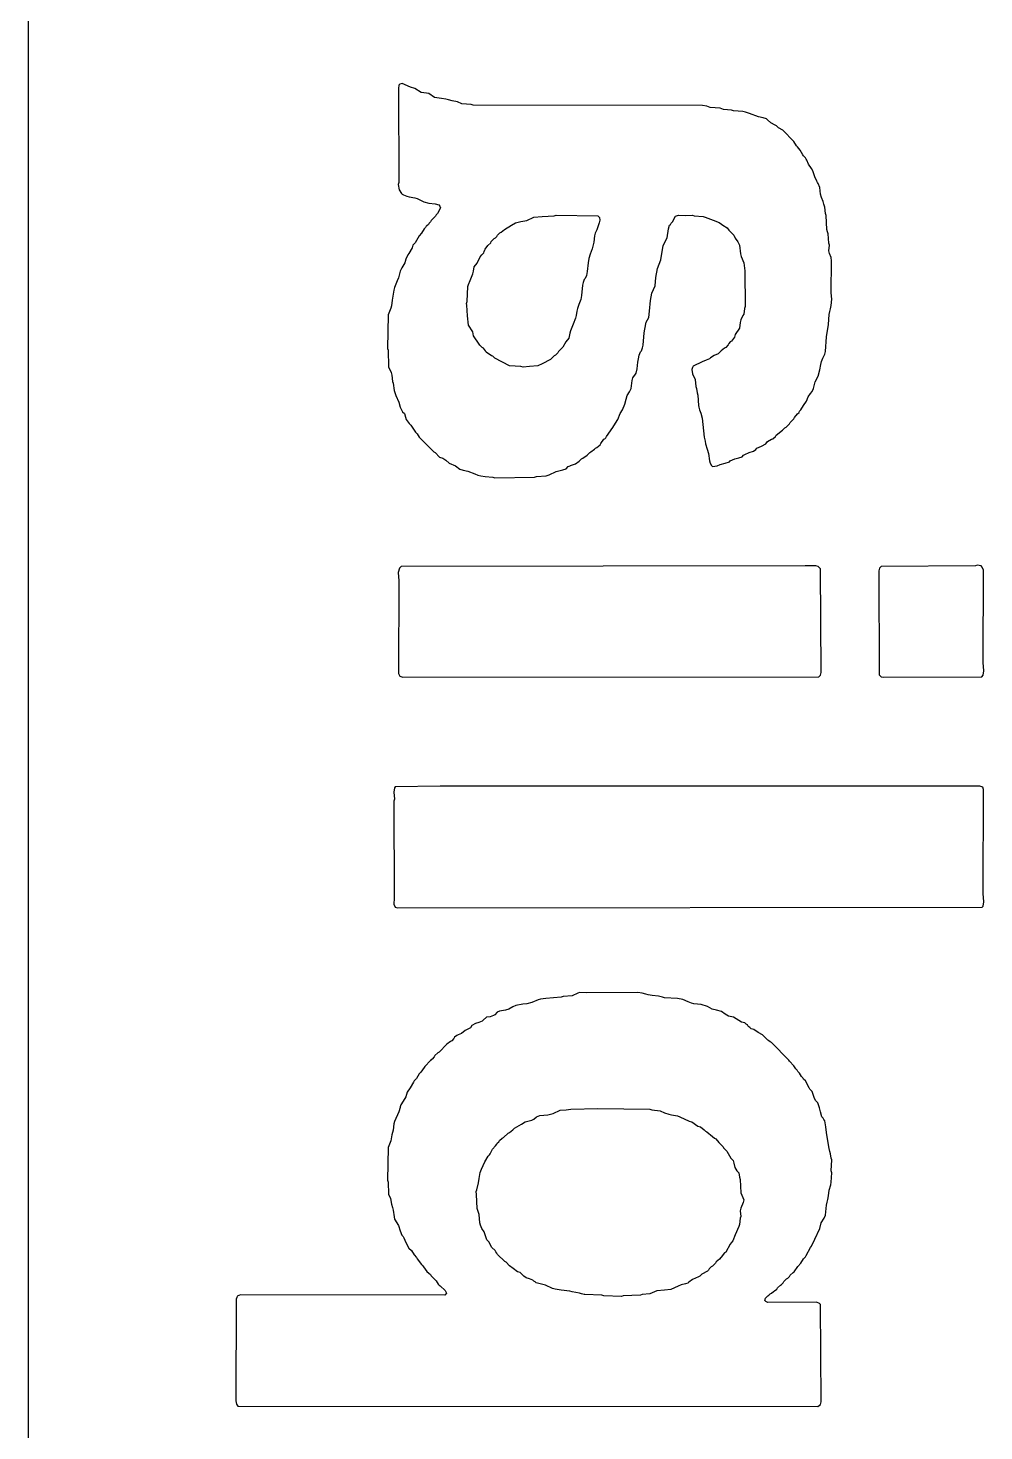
# Model space of a CAD drawing. Header units: inches. Extents: x 0 to 12.7, y -0.1 to 3.5.
# Drawn here: x 0.8158 to 0.9208, y 1.0315 to 1.1856 of the extents above; entities that cross this region are included whole.
import ezdxf

# ---------------------------------------------------------------- set-up
doc = ezdxf.new("R2010")
doc.units = ezdxf.units.IN
doc.header["$MEASUREMENT"] = 0
doc.layers.add('Bottom Overlay', color=54, linetype='Continuous')

msp = doc.modelspace()

# ---------------------------------------------------------------- linework, layer by layer
at = {"layer": 'Bottom Overlay'}
for p, q in [((0.81578, 0.78899), (0.81585, 1.28357)), ((0.8569, 1.17955), (0.85662, 1.17948)), ((0.8578, 1.17913), (0.8569, 1.17955)), ((0.85652, 1.17937), (0.85648, 1.17899)), ((0.85648, 1.17899), (0.85652, 1.16866)), ((0.85662, 1.17948), (0.85652, 1.17937)), ((0.85829, 1.17899), (0.8578, 1.17913)), ((0.85899, 1.17857), (0.85829, 1.17899)), ((0.85954, 1.1785), (0.85899, 1.17857)), ((0.85982, 1.17843), (0.85954, 1.1785)), ((0.86045, 1.17802), (0.85982, 1.17843)), ((0.86094, 1.17795), (0.86045, 1.17802)), ((0.86121, 1.17788), (0.86094, 1.17795)), ((0.8617, 1.17781), (0.86121, 1.17788)), ((0.86198, 1.17774), (0.8617, 1.17781)), ((0.86236, 1.17763), (0.86198, 1.17774)), ((0.86295, 1.17753), (0.86236, 1.17763)), ((0.86344, 1.17732), (0.86295, 1.17753)), ((0.86448, 1.17725), (0.86344, 1.17732)), ((0.86469, 1.17718), (0.86448, 1.17725)), ((0.88988, 1.17711), (0.86469, 1.17718)), ((0.89037, 1.17704), (0.88988, 1.17711)), ((0.89072, 1.1769), (0.89037, 1.17704)), ((0.89183, 1.17683), (0.89072, 1.1769)), ((0.89218, 1.17669), (0.89183, 1.17683)), ((0.89308, 1.17662), (0.89218, 1.17669)), ((0.89329, 1.17655), (0.89308, 1.17662)), ((0.89433, 1.17648), (0.89329, 1.17655)), ((0.89461, 1.17641), (0.89433, 1.17648)), ((0.89506, 1.17624), (0.89461, 1.17641)), ((0.89604, 1.17589), (0.89506, 1.17624)), ((0.89656, 1.17579), (0.89604, 1.17589)), ((0.89691, 1.17565), (0.89656, 1.17579)), ((0.89701, 1.17555), (0.89691, 1.17565)), ((0.8974, 1.17523), (0.89701, 1.17555)), ((0.89788, 1.17495), (0.8974, 1.17523)), ((0.89802, 1.17488), (0.89788, 1.17495)), ((0.89823, 1.17468), (0.89802, 1.17488)), ((0.89872, 1.1744), (0.89823, 1.17468)), ((0.89993, 1.17318), (0.89872, 1.1744)), ((0.90021, 1.17269), (0.89993, 1.17318)), ((0.90032, 1.17259), (0.90021, 1.17269)), ((0.90063, 1.17221), (0.90032, 1.17259)), ((0.90091, 1.17172), (0.90063, 1.17221)), ((0.90098, 1.17158), (0.90091, 1.17172)), ((0.90119, 1.17137), (0.90098, 1.17158)), ((0.90126, 1.17123), (0.90119, 1.17137)), ((0.90136, 1.17113), (0.90126, 1.17123)), ((0.90154, 1.17067), (0.90136, 1.17113)), ((0.90188, 1.17019), (0.90154, 1.17067)), ((0.90199, 1.16994), (0.90188, 1.17019)), ((0.90223, 1.16928), (0.90199, 1.16994)), ((0.90244, 1.1688), (0.90223, 1.16928)), ((0.90251, 1.16866), (0.90244, 1.1688)), ((0.85652, 1.16866), (0.85645, 1.16845)), ((0.85645, 1.16845), (0.85655, 1.16786)), ((0.85655, 1.16786), (0.8568, 1.16747)), ((0.8568, 1.16747), (0.8569, 1.16737)), ((0.8569, 1.16737), (0.85704, 1.1673)), ((0.85704, 1.1673), (0.85739, 1.16716)), ((0.90261, 1.16855), (0.90251, 1.16866)), ((0.90279, 1.1681), (0.90261, 1.16855)), ((0.90286, 1.1674), (0.90279, 1.1681)), ((0.90296, 1.16702), (0.90286, 1.1674)), ((0.85739, 1.16716), (0.85767, 1.16709)), ((0.85767, 1.16709), (0.85826, 1.16699)), ((0.85826, 1.16699), (0.85853, 1.16692)), ((0.85853, 1.16692), (0.85927, 1.16653)), ((0.85927, 1.16653), (0.85982, 1.1664)), ((0.85982, 1.1664), (0.86052, 1.16633)), ((0.86052, 1.16633), (0.8609, 1.16622)), ((0.86111, 1.16587), (0.86076, 1.16525)), ((0.8609, 1.16622), (0.86104, 1.16608)), ((0.86104, 1.16608), (0.86111, 1.16587)), ((0.90314, 1.16657), (0.90296, 1.16702)), ((0.90321, 1.16629), (0.90314, 1.16657)), ((0.90334, 1.16594), (0.90321, 1.16629)), ((0.90341, 1.16525), (0.90334, 1.16594)), ((0.85986, 1.1642), (0.85979, 1.16406)), ((0.86, 1.16434), (0.85986, 1.1642)), ((0.86007, 1.16448), (0.86, 1.16434)), ((0.86055, 1.16497), (0.86007, 1.16448)), ((0.86062, 1.16511), (0.86055, 1.16497)), ((0.86076, 1.16525), (0.86062, 1.16511)), ((0.8689, 1.16399), (0.86935, 1.16424)), ((0.86935, 1.16424), (0.86991, 1.16438)), ((0.86991, 1.16438), (0.87057, 1.16448)), ((0.87057, 1.16448), (0.87137, 1.16486)), ((0.87137, 1.16486), (0.87228, 1.16493)), ((0.87228, 1.16493), (0.8736, 1.165)), ((0.8736, 1.165), (0.87381, 1.16507)), ((0.87381, 1.16507), (0.8784, 1.165)), ((0.87854, 1.16424), (0.87826, 1.16347)), ((0.8784, 1.165), (0.87857, 1.16483)), ((0.87861, 1.16452), (0.87854, 1.16424)), ((0.87857, 1.16483), (0.87861, 1.16452)), ((0.88637, 1.16406), (0.88644, 1.1642)), ((0.88644, 1.1642), (0.88658, 1.16434)), ((0.88658, 1.16434), (0.88692, 1.16497)), ((0.88692, 1.16497), (0.88724, 1.16507)), ((0.88724, 1.16507), (0.88797, 1.16504)), ((0.88797, 1.16504), (0.88877, 1.16507)), ((0.88877, 1.16507), (0.88898, 1.165)), ((0.88898, 1.165), (0.88995, 1.16493)), ((0.88995, 1.16493), (0.89016, 1.16486)), ((0.89016, 1.16486), (0.89106, 1.16452)), ((0.89106, 1.16452), (0.89172, 1.16427)), ((0.89172, 1.16427), (0.89197, 1.1641)), ((0.90348, 1.16504), (0.90341, 1.16525)), ((0.90355, 1.16351), (0.90348, 1.16504)), ((0.85874, 1.16281), (0.85833, 1.16205)), ((0.85902, 1.16309), (0.85874, 1.16281)), ((0.8593, 1.16358), (0.85902, 1.16309)), ((0.85944, 1.16372), (0.8593, 1.16358)), ((0.85951, 1.16386), (0.85944, 1.16372)), ((0.85961, 1.16389), (0.85951, 1.16386)), ((0.85979, 1.16406), (0.85961, 1.16389)), ((0.86713, 1.16257), (0.8673, 1.16274)), ((0.8673, 1.16274), (0.86737, 1.16288)), ((0.86737, 1.16288), (0.86762, 1.16312)), ((0.86762, 1.16312), (0.86775, 1.16319)), ((0.86775, 1.16319), (0.86814, 1.16351)), ((0.86814, 1.16351), (0.8689, 1.16399)), ((0.87802, 1.16281), (0.87795, 1.16212)), ((0.87809, 1.16309), (0.87802, 1.16281)), ((0.87826, 1.16347), (0.87809, 1.16309)), ((0.88557, 1.16173), (0.88602, 1.1626)), ((0.88602, 1.1626), (0.88616, 1.16358)), ((0.88616, 1.16358), (0.88626, 1.16396)), ((0.88626, 1.16396), (0.88637, 1.16406)), ((0.89197, 1.1641), (0.89211, 1.16396)), ((0.89211, 1.16396), (0.89259, 1.16368)), ((0.89259, 1.16368), (0.89277, 1.16344)), ((0.89277, 1.16344), (0.89332, 1.16288)), ((0.89332, 1.16288), (0.89346, 1.16253)), ((0.90362, 1.16323), (0.90355, 1.16351)), ((0.90369, 1.16302), (0.90362, 1.16323)), ((0.90376, 1.16198), (0.90369, 1.16302)), ((0.85798, 1.16149), (0.85763, 1.16086)), ((0.85805, 1.16177), (0.85798, 1.16149)), ((0.85833, 1.16205), (0.85805, 1.16177)), ((0.86584, 1.16093), (0.86591, 1.16107)), ((0.86591, 1.16107), (0.86598, 1.16128)), ((0.86598, 1.16128), (0.86601, 1.16132)), ((0.86601, 1.16132), (0.86629, 1.16173)), ((0.86629, 1.16173), (0.86661, 1.16205)), ((0.86661, 1.16205), (0.86668, 1.16219)), ((0.86668, 1.16219), (0.86699, 1.1625)), ((0.86699, 1.1625), (0.86713, 1.16257)), ((0.87777, 1.16139), (0.87753, 1.16079)), ((0.87784, 1.16166), (0.87777, 1.16139)), ((0.87795, 1.16212), (0.87784, 1.16166)), ((0.88532, 1.16017), (0.88557, 1.16173)), ((0.89346, 1.16253), (0.89378, 1.16215)), ((0.89378, 1.16215), (0.89395, 1.16177)), ((0.89395, 1.16177), (0.89406, 1.16083)), ((0.90383, 1.16177), (0.90376, 1.16198)), ((0.90376, 1.16114), (0.90383, 1.16177)), ((0.90383, 1.16086), (0.90376, 1.16114)), ((0.85718, 1.15985), (0.85683, 1.1593)), ((0.85728, 1.16024), (0.85718, 1.15985)), ((0.85749, 1.16072), (0.85728, 1.16024)), ((0.85763, 1.16086), (0.85749, 1.16072)), ((0.8648, 1.1594), (0.86511, 1.15979)), ((0.86511, 1.15979), (0.86546, 1.16048)), ((0.86546, 1.16048), (0.86563, 1.16072)), ((0.86563, 1.16072), (0.86584, 1.16093)), ((0.87732, 1.15982), (0.87722, 1.15888)), ((0.87739, 1.16031), (0.87732, 1.15982)), ((0.87753, 1.16079), (0.87739, 1.16031)), ((0.88494, 1.15923), (0.88532, 1.16017)), ((0.89406, 1.16083), (0.89412, 1.16055)), ((0.89412, 1.16055), (0.89444, 1.15982)), ((0.89444, 1.15982), (0.89454, 1.15895)), ((0.90401, 1.16041), (0.90383, 1.16086)), ((0.90407, 1.16006), (0.90401, 1.16041)), ((0.90404, 1.15655), (0.90407, 1.16006)), ((0.85648, 1.15818), (0.85634, 1.15784)), ((0.85659, 1.15864), (0.85648, 1.15818)), ((0.85666, 1.15892), (0.85659, 1.15864)), ((0.85683, 1.1593), (0.85666, 1.15892)), ((0.86434, 1.15791), (0.86466, 1.15864)), ((0.86466, 1.15864), (0.86473, 1.15892)), ((0.86473, 1.15892), (0.8648, 1.1594)), ((0.8769, 1.15801), (0.87676, 1.15766)), ((0.87701, 1.15812), (0.8769, 1.15801)), ((0.87715, 1.15846), (0.87701, 1.15812)), ((0.87722, 1.15888), (0.87715, 1.15846)), ((0.8847, 1.15732), (0.88477, 1.15822)), ((0.88477, 1.15822), (0.88494, 1.15923)), ((0.89454, 1.15895), (0.89458, 1.15502)), ((0.85596, 1.15683), (0.85579, 1.15575)), ((0.85603, 1.15711), (0.85596, 1.15683)), ((0.85634, 1.15784), (0.85603, 1.15711)), ((0.86403, 1.15558), (0.8641, 1.15725)), ((0.8641, 1.15725), (0.86417, 1.15745)), ((0.86417, 1.15745), (0.86434, 1.15791)), ((0.8767, 1.15738), (0.87659, 1.15624)), ((0.87676, 1.15766), (0.8767, 1.15738)), ((0.88418, 1.15568), (0.88431, 1.15651)), ((0.88431, 1.15651), (0.8847, 1.15732)), ((0.90411, 1.15585), (0.90404, 1.15655)), ((0.85572, 1.15512), (0.85565, 1.15484)), ((0.85579, 1.15575), (0.85572, 1.15512)), ((0.86396, 1.15537), (0.86403, 1.15558)), ((0.864, 1.15519), (0.86396, 1.15537)), ((0.86407, 1.15401), (0.864, 1.15519)), ((0.87631, 1.15526), (0.87614, 1.15481)), ((0.87652, 1.15582), (0.87631, 1.15526)), ((0.87659, 1.15624), (0.87652, 1.15582)), ((0.88407, 1.15453), (0.88418, 1.15568)), ((0.89458, 1.15502), (0.89451, 1.15481)), ((0.90394, 1.15478), (0.90404, 1.15516)), ((0.90404, 1.15516), (0.90411, 1.15585)), ((0.85533, 1.15411), (0.85526, 1.15043)), ((0.85565, 1.15484), (0.85533, 1.15411)), ((0.86417, 1.153), (0.86407, 1.15401)), ((0.87593, 1.15377), (0.87569, 1.15311)), ((0.876, 1.15404), (0.87593, 1.15377)), ((0.87607, 1.15453), (0.876, 1.15404)), ((0.87614, 1.15481), (0.87607, 1.15453)), ((0.88369, 1.15331), (0.884, 1.15384)), ((0.884, 1.15384), (0.88407, 1.15453)), ((0.89409, 1.15356), (0.89402, 1.15328)), ((0.8943, 1.15404), (0.89409, 1.15356)), ((0.89444, 1.15418), (0.8943, 1.15404)), ((0.89451, 1.15481), (0.89444, 1.15418)), ((0.90373, 1.15304), (0.9038, 1.15415)), ((0.9038, 1.15415), (0.90387, 1.1545)), ((0.90387, 1.1545), (0.90394, 1.15478)), ((0.86466, 1.15224), (0.86417, 1.153)), ((0.86473, 1.15182), (0.86466, 1.15224)), ((0.86535, 1.15091), (0.86473, 1.15182)), ((0.8753, 1.1521), (0.8752, 1.15157)), ((0.87537, 1.15237), (0.8753, 1.1521)), ((0.87551, 1.15272), (0.87537, 1.15237)), ((0.87569, 1.15311), (0.87551, 1.15272)), ((0.88337, 1.15077), (0.88348, 1.15213)), ((0.88348, 1.15213), (0.88355, 1.15255)), ((0.88355, 1.15255), (0.88369, 1.15331)), ((0.89346, 1.15196), (0.89339, 1.15168)), ((0.89395, 1.15265), (0.89346, 1.15196)), ((0.89402, 1.15328), (0.89395, 1.15265)), ((0.90352, 1.15171), (0.90373, 1.15304)), ((0.85526, 1.15043), (0.85533, 1.15022)), ((0.86542, 1.15077), (0.86535, 1.15091)), ((0.86567, 1.15053), (0.86542, 1.15077)), ((0.86581, 1.15046), (0.86567, 1.15053)), ((0.86605, 1.15015), (0.86581, 1.15046)), ((0.87454, 1.15057), (0.87405, 1.15008)), ((0.87485, 1.15116), (0.87454, 1.15057)), ((0.8752, 1.15157), (0.87485, 1.15116)), ((0.88317, 1.15015), (0.88331, 1.1505)), ((0.88331, 1.1505), (0.88337, 1.15077)), ((0.89232, 1.15046), (0.89193, 1.15015)), ((0.89246, 1.15053), (0.89232, 1.15046)), ((0.8927, 1.15084), (0.89246, 1.15053)), ((0.89277, 1.15098), (0.8927, 1.15084)), ((0.89294, 1.15116), (0.89277, 1.15098)), ((0.89308, 1.15123), (0.89294, 1.15116)), ((0.89339, 1.15168), (0.89308, 1.15123)), ((0.90341, 1.15008), (0.90352, 1.15171)), ((0.85533, 1.15022), (0.8554, 1.14841)), ((0.86612, 1.15001), (0.86605, 1.15015)), ((0.86671, 1.14963), (0.86612, 1.15001)), ((0.86685, 1.14956), (0.86671, 1.14963)), ((0.86706, 1.14935), (0.86685, 1.14956)), ((0.86866, 1.14851), (0.86706, 1.14935)), ((0.87228, 1.14872), (0.87179, 1.14851)), ((0.87318, 1.14921), (0.87228, 1.14872)), ((0.8736, 1.14963), (0.87318, 1.14921)), ((0.87374, 1.1497), (0.8736, 1.14963)), ((0.87398, 1.14994), (0.87374, 1.1497)), ((0.87405, 1.15008), (0.87398, 1.14994)), ((0.88271, 1.14817), (0.88278, 1.14893)), ((0.88278, 1.14893), (0.88285, 1.14928)), ((0.88285, 1.14928), (0.88292, 1.1497)), ((0.88292, 1.1497), (0.88306, 1.15004)), ((0.88306, 1.15004), (0.88317, 1.15015)), ((0.88985, 1.14897), (0.88887, 1.14848)), ((0.8903, 1.14914), (0.88985, 1.14897)), ((0.89065, 1.14928), (0.8903, 1.14914)), ((0.89075, 1.14938), (0.89065, 1.14928)), ((0.89117, 1.14966), (0.89075, 1.14938)), ((0.89162, 1.14984), (0.89117, 1.14966)), ((0.89193, 1.15015), (0.89162, 1.14984)), ((0.90289, 1.14865), (0.90296, 1.149)), ((0.90296, 1.149), (0.9031, 1.14935)), ((0.9031, 1.14935), (0.90334, 1.1498)), ((0.90334, 1.1498), (0.90341, 1.15008)), ((0.8554, 1.14841), (0.85568, 1.14778)), ((0.85568, 1.14778), (0.85575, 1.1475)), ((0.85575, 1.1475), (0.85582, 1.14681)), ((0.86991, 1.14844), (0.86866, 1.14851)), ((0.87019, 1.14837), (0.86991, 1.14844)), ((0.87089, 1.14844), (0.87019, 1.14837)), ((0.87179, 1.14851), (0.87089, 1.14844)), ((0.88216, 1.14691), (0.88223, 1.14719)), ((0.88223, 1.14719), (0.88251, 1.14761)), ((0.88251, 1.14761), (0.88261, 1.14771)), ((0.88261, 1.14771), (0.88271, 1.14817)), ((0.8888, 1.14834), (0.88873, 1.14813)), ((0.88873, 1.14813), (0.8888, 1.14764)), ((0.88887, 1.14848), (0.8888, 1.14834)), ((0.8888, 1.14764), (0.88908, 1.14702)), ((0.90227, 1.14677), (0.90258, 1.14737)), ((0.90258, 1.14737), (0.90279, 1.14806)), ((0.90279, 1.14806), (0.90289, 1.14865)), ((0.85582, 1.14681), (0.85589, 1.1466)), ((0.85589, 1.1466), (0.856, 1.1458)), ((0.856, 1.1458), (0.8562, 1.14524)), ((0.8816, 1.14524), (0.88188, 1.14566)), ((0.88188, 1.14566), (0.88205, 1.14604)), ((0.88205, 1.14604), (0.88216, 1.14691)), ((0.88908, 1.14702), (0.88915, 1.14625)), ((0.88915, 1.14625), (0.88922, 1.14604)), ((0.88922, 1.14604), (0.88929, 1.14556)), ((0.90174, 1.14549), (0.90195, 1.1457)), ((0.90195, 1.1457), (0.90209, 1.14604)), ((0.90209, 1.14604), (0.90227, 1.14677)), ((0.8562, 1.14524), (0.85652, 1.14451)), ((0.85652, 1.14451), (0.85666, 1.14396)), ((0.88108, 1.14368), (0.88136, 1.1443)), ((0.88136, 1.1443), (0.8815, 1.14486)), ((0.8815, 1.14486), (0.8816, 1.14524)), ((0.88929, 1.14556), (0.88936, 1.14528)), ((0.88936, 1.14528), (0.88943, 1.14416)), ((0.88943, 1.14416), (0.8895, 1.14396)), ((0.9007, 1.14368), (0.90098, 1.14416)), ((0.90098, 1.14416), (0.90133, 1.14465)), ((0.90133, 1.14465), (0.9015, 1.1451)), ((0.9015, 1.1451), (0.90174, 1.14549)), ((0.85666, 1.14396), (0.85693, 1.14347)), ((0.85693, 1.14347), (0.85714, 1.14326)), ((0.85714, 1.14326), (0.85725, 1.14288)), ((0.85725, 1.14288), (0.85732, 1.1426)), ((0.85732, 1.1426), (0.85767, 1.14218)), ((0.88031, 1.14222), (0.88059, 1.14263)), ((0.88059, 1.14263), (0.88084, 1.14329)), ((0.88084, 1.14329), (0.88108, 1.14368)), ((0.8895, 1.14396), (0.88957, 1.14368)), ((0.88957, 1.14368), (0.88971, 1.14333)), ((0.88971, 1.14333), (0.88985, 1.14277)), ((0.88985, 1.14277), (0.89005, 1.14069)), ((0.89952, 1.14229), (0.89993, 1.1427)), ((0.89993, 1.1427), (0.9, 1.14284)), ((0.9, 1.14284), (0.90032, 1.14323)), ((0.90032, 1.14323), (0.90049, 1.1434)), ((0.90049, 1.1434), (0.90056, 1.14354)), ((0.90056, 1.14354), (0.9007, 1.14368)), ((0.85767, 1.14218), (0.85784, 1.14201)), ((0.85784, 1.14201), (0.85791, 1.14187)), ((0.85791, 1.14187), (0.85836, 1.14121)), ((0.85836, 1.14121), (0.85853, 1.14103)), ((0.85853, 1.14103), (0.85874, 1.14069)), ((0.87934, 1.14075), (0.88004, 1.14173)), ((0.88004, 1.14173), (0.88031, 1.14222)), ((0.89799, 1.14089), (0.89868, 1.14145)), ((0.89868, 1.14145), (0.89893, 1.14169)), ((0.89893, 1.14169), (0.89907, 1.14176)), ((0.89907, 1.14176), (0.89945, 1.14215)), ((0.89945, 1.14215), (0.89952, 1.14229)), ((0.85874, 1.14069), (0.86038, 1.13905)), ((0.87802, 1.13936), (0.87812, 1.13947)), ((0.87812, 1.13947), (0.87826, 1.13954)), ((0.87826, 1.13954), (0.87864, 1.13985)), ((0.87864, 1.13985), (0.87871, 1.13999)), ((0.87871, 1.13999), (0.87903, 1.14044)), ((0.87903, 1.14044), (0.87917, 1.14051)), ((0.87917, 1.14051), (0.87927, 1.14062)), ((0.87927, 1.14062), (0.87934, 1.14075)), ((0.89005, 1.14069), (0.89016, 1.14023)), ((0.89016, 1.14023), (0.89023, 1.13995)), ((0.89023, 1.13995), (0.8904, 1.13936)), ((0.89573, 1.13933), (0.89586, 1.13947)), ((0.89586, 1.13947), (0.89635, 1.13968)), ((0.89635, 1.13968), (0.89684, 1.13995)), ((0.89684, 1.13995), (0.89701, 1.1402)), ((0.89701, 1.1402), (0.89746, 1.14044)), ((0.89746, 1.14044), (0.8976, 1.14051)), ((0.8976, 1.14051), (0.89792, 1.14075)), ((0.89792, 1.14075), (0.89799, 1.14089)), ((0.86038, 1.13905), (0.86052, 1.13898)), ((0.86052, 1.13898), (0.861, 1.13849)), ((0.861, 1.13849), (0.86135, 1.13835)), ((0.86135, 1.13835), (0.8617, 1.13815)), ((0.8617, 1.13815), (0.86205, 1.1378)), ((0.87593, 1.13776), (0.87635, 1.13804)), ((0.87635, 1.13804), (0.87659, 1.13828)), ((0.87659, 1.13828), (0.87673, 1.13835)), ((0.87673, 1.13835), (0.87722, 1.1387)), ((0.87722, 1.1387), (0.8775, 1.13898)), ((0.8775, 1.13898), (0.87763, 1.13905)), ((0.87763, 1.13905), (0.87802, 1.13936)), ((0.8904, 1.13936), (0.89054, 1.13888)), ((0.89054, 1.13888), (0.89065, 1.13808)), ((0.89065, 1.13808), (0.89072, 1.1378)), ((0.89239, 1.1378), (0.89284, 1.13797)), ((0.89284, 1.13797), (0.89294, 1.13808)), ((0.89294, 1.13808), (0.89343, 1.13828)), ((0.89343, 1.13828), (0.89388, 1.13839)), ((0.89388, 1.13839), (0.89423, 1.13853)), ((0.89423, 1.13853), (0.8944, 1.1387)), ((0.8944, 1.1387), (0.89454, 1.13877)), ((0.89454, 1.13877), (0.89503, 1.13898)), ((0.89503, 1.13898), (0.89548, 1.13915)), ((0.89548, 1.13915), (0.89573, 1.13933)), ((0.86205, 1.1378), (0.86274, 1.13752)), ((0.86274, 1.13752), (0.86323, 1.13717)), ((0.86323, 1.13717), (0.86358, 1.13703)), ((0.86358, 1.13703), (0.8641, 1.13693)), ((0.8641, 1.13693), (0.86487, 1.13665)), ((0.86487, 1.13665), (0.86521, 1.13651)), ((0.86521, 1.13651), (0.86553, 1.13641)), ((0.86553, 1.13641), (0.86601, 1.13634)), ((0.87165, 1.13634), (0.87269, 1.13641)), ((0.87269, 1.13641), (0.87304, 1.13655)), ((0.87304, 1.13655), (0.87381, 1.13689)), ((0.87381, 1.13689), (0.87426, 1.137)), ((0.87426, 1.137), (0.87454, 1.13707)), ((0.87454, 1.13707), (0.87489, 1.13721)), ((0.87489, 1.13721), (0.87513, 1.13745)), ((0.87513, 1.13745), (0.87534, 1.13752)), ((0.87534, 1.13752), (0.87537, 1.13755)), ((0.87537, 1.13755), (0.87593, 1.13776)), ((0.89072, 1.1378), (0.89089, 1.13755)), ((0.89089, 1.13755), (0.89099, 1.13745)), ((0.89099, 1.13745), (0.89148, 1.13752)), ((0.89148, 1.13752), (0.89183, 1.13766)), ((0.89183, 1.13766), (0.89239, 1.1378)), ((0.86601, 1.13634), (0.86685, 1.13627)), ((0.86685, 1.13627), (0.86706, 1.1362)), ((0.86706, 1.1362), (0.87144, 1.13627)), ((0.87144, 1.13627), (0.87165, 1.13634)), ((0.85659, 1.12628), (0.85645, 1.1258)), ((0.85645, 1.1258), (0.85652, 1.12489)), ((0.85676, 1.12646), (0.85659, 1.12628)), ((0.90115, 1.12653), (0.85676, 1.12646)), ((0.90122, 1.12653), (0.90115, 1.12653)), ((0.90234, 1.12653), (0.90122, 1.12653)), ((0.90261, 1.12646), (0.90234, 1.12653)), ((0.90286, 1.12621), (0.90261, 1.12646)), ((0.90293, 1.1148), (0.90286, 1.12621)), ((0.90933, 1.12628), (0.90926, 1.126)), ((0.90926, 1.126), (0.90929, 1.11456)), ((0.9095, 1.12646), (0.90933, 1.12628)), ((0.91987, 1.12653), (0.9095, 1.12646)), ((0.92008, 1.1266), (0.91987, 1.12653)), ((0.9205, 1.12653), (0.92008, 1.1266)), ((0.92063, 1.12639), (0.9205, 1.12653)), ((0.92077, 1.12604), (0.92063, 1.12639)), ((0.92074, 1.11591), (0.92077, 1.12604)), ((0.85652, 1.12489), (0.85648, 1.1147)), ((0.90286, 1.11452), (0.90293, 1.1148)), ((0.92081, 1.11501), (0.92074, 1.11591)), ((0.92074, 1.11452), (0.92081, 1.11501)), ((0.85648, 1.1147), (0.85662, 1.11442)), ((0.85662, 1.11442), (0.85697, 1.11428)), ((0.85697, 1.11428), (0.90268, 1.11435)), ((0.90268, 1.11435), (0.90286, 1.11452)), ((0.90929, 1.11456), (0.90933, 1.11452)), ((0.90933, 1.11452), (0.9095, 1.11435)), ((0.9095, 1.11435), (0.90978, 1.11428)), ((0.90978, 1.11428), (0.92057, 1.11435)), ((0.92057, 1.11435), (0.92074, 1.11452)), ((0.85603, 1.10214), (0.85596, 1.10165)), ((0.85596, 1.10165), (0.85603, 1.10089)), ((0.85613, 1.10224), (0.85603, 1.10214)), ((0.86107, 1.10231), (0.85613, 1.10224)), ((0.86114, 1.10231), (0.86107, 1.10231)), ((0.92036, 1.10231), (0.86114, 1.10231)), ((0.92067, 1.10221), (0.92036, 1.10231)), ((0.92077, 1.10196), (0.92067, 1.10221)), ((0.92074, 1.09052), (0.92077, 1.10196)), ((0.85603, 1.10089), (0.85596, 1.10068)), ((0.85596, 1.10068), (0.856, 1.09)), ((0.92081, 1.08961), (0.92074, 1.09052)), ((0.856, 1.09), (0.85596, 1.08934)), ((0.85596, 1.08934), (0.85613, 1.08902)), ((0.85613, 1.08902), (0.85641, 1.08895)), ((0.85641, 1.08895), (0.92063, 1.08902)), ((0.92063, 1.08902), (0.92074, 1.08913)), ((0.92074, 1.08913), (0.92081, 1.08961)), ((0.87617, 1.07956), (0.87555, 1.07928)), ((0.87638, 1.07963), (0.87617, 1.07956)), ((0.87711, 1.07959), (0.87638, 1.07963)), ((0.88278, 1.07963), (0.87711, 1.07959)), ((0.88327, 1.07956), (0.88278, 1.07963)), ((0.88365, 1.07946), (0.88327, 1.07956)), ((0.88393, 1.07939), (0.88365, 1.07946)), ((0.88435, 1.07932), (0.88393, 1.07939)), ((0.86862, 1.07779), (0.86824, 1.07768)), ((0.86904, 1.07806), (0.86862, 1.07779)), ((0.86939, 1.0782), (0.86904, 1.07806)), ((0.87015, 1.07834), (0.86939, 1.0782)), ((0.87057, 1.07841), (0.87015, 1.07834)), ((0.87113, 1.07855), (0.87057, 1.07841)), ((0.87182, 1.07883), (0.87113, 1.07855)), ((0.8721, 1.0789), (0.87182, 1.07883)), ((0.87266, 1.07897), (0.8721, 1.0789)), ((0.87436, 1.07914), (0.87266, 1.07897)), ((0.87457, 1.07921), (0.87436, 1.07914)), ((0.87555, 1.07928), (0.87457, 1.07921)), ((0.88504, 1.07925), (0.88435, 1.07932)), ((0.8855, 1.07914), (0.88504, 1.07925)), ((0.88571, 1.07907), (0.8855, 1.07914)), ((0.88713, 1.07897), (0.88571, 1.07907)), ((0.88772, 1.07886), (0.88713, 1.07897)), ((0.88832, 1.07862), (0.88772, 1.07886)), ((0.88866, 1.07848), (0.88832, 1.07862)), ((0.88894, 1.07841), (0.88866, 1.07848)), ((0.88974, 1.07831), (0.88894, 1.07841)), ((0.89044, 1.0781), (0.88974, 1.07831)), ((0.89096, 1.07779), (0.89044, 1.0781)), ((0.89141, 1.07768), (0.89096, 1.07779)), ((0.86494, 1.07625), (0.86455, 1.07601)), ((0.86532, 1.07636), (0.86494, 1.07625)), ((0.86567, 1.0765), (0.86532, 1.07636)), ((0.86577, 1.0766), (0.86567, 1.0765)), ((0.86615, 1.07692), (0.86577, 1.0766)), ((0.86657, 1.07698), (0.86615, 1.07692)), ((0.86692, 1.07712), (0.86657, 1.07698)), ((0.86706, 1.07719), (0.86692, 1.07712)), ((0.86734, 1.07747), (0.86706, 1.07719)), ((0.86758, 1.07758), (0.86734, 1.07747)), ((0.86824, 1.07768), (0.86758, 1.07758)), ((0.89197, 1.07754), (0.89141, 1.07768)), ((0.89239, 1.07726), (0.89197, 1.07754)), ((0.89273, 1.07705), (0.89239, 1.07726)), ((0.89329, 1.07692), (0.89273, 1.07705)), ((0.8936, 1.07674), (0.89329, 1.07692)), ((0.89416, 1.07639), (0.8936, 1.07674)), ((0.89454, 1.07629), (0.89416, 1.07639)), ((0.89468, 1.07615), (0.89454, 1.07629)), ((0.86264, 1.07472), (0.86257, 1.07458)), ((0.86288, 1.0749), (0.86264, 1.07472)), ((0.86302, 1.07497), (0.86288, 1.0749)), ((0.86341, 1.07514), (0.86302, 1.07497)), ((0.86379, 1.07545), (0.86341, 1.07514)), ((0.86438, 1.07577), (0.86379, 1.07545)), ((0.86455, 1.07601), (0.86438, 1.07577)), ((0.89482, 1.07608), (0.89468, 1.07615)), ((0.89486, 1.07598), (0.89482, 1.07608)), ((0.89496, 1.07587), (0.89486, 1.07598)), ((0.8951, 1.0758), (0.89496, 1.07587)), ((0.89524, 1.07566), (0.8951, 1.0758)), ((0.89552, 1.07559), (0.89524, 1.07566)), ((0.896, 1.07525), (0.89552, 1.07559)), ((0.89649, 1.07497), (0.896, 1.07525)), ((0.89705, 1.07441), (0.89649, 1.07497)), ((0.86181, 1.07396), (0.86094, 1.07309)), ((0.86219, 1.07427), (0.86181, 1.07396)), ((0.86233, 1.07434), (0.86219, 1.07427)), ((0.86257, 1.07458), (0.86233, 1.07434)), ((0.89719, 1.07434), (0.89705, 1.07441)), ((0.89733, 1.0742), (0.89719, 1.07434)), ((0.89746, 1.07413), (0.89733, 1.0742)), ((0.89938, 1.07222), (0.89746, 1.07413)), ((0.86, 1.07215), (0.85937, 1.07152)), ((0.86007, 1.07229), (0.86, 1.07215)), ((0.86017, 1.07232), (0.86007, 1.07229)), ((0.86041, 1.07257), (0.86017, 1.07232)), ((0.86048, 1.07271), (0.86041, 1.07257)), ((0.8608, 1.07302), (0.86048, 1.07271)), ((0.86094, 1.07309), (0.8608, 1.07302)), ((0.89945, 1.07208), (0.89938, 1.07222)), ((0.89993, 1.07159), (0.89945, 1.07208)), ((0.85847, 1.0702), (0.85819, 1.06992)), ((0.85874, 1.07069), (0.85847, 1.0702)), ((0.85895, 1.0709), (0.85874, 1.07069)), ((0.8593, 1.07138), (0.85895, 1.0709)), ((0.85937, 1.07152), (0.8593, 1.07138)), ((0.90014, 1.07124), (0.89993, 1.07159)), ((0.90028, 1.07111), (0.90014, 1.07124)), ((0.90035, 1.07097), (0.90028, 1.07111)), ((0.90056, 1.07076), (0.90035, 1.07097)), ((0.90077, 1.07041), (0.90056, 1.07076)), ((0.90091, 1.07027), (0.90077, 1.07041)), ((0.90098, 1.07013), (0.90091, 1.07027)), ((0.90119, 1.06992), (0.90098, 1.07013)), ((0.85742, 1.06867), (0.85728, 1.06818)), ((0.85777, 1.06916), (0.85742, 1.06867)), ((0.85812, 1.06978), (0.85777, 1.06916)), ((0.85819, 1.06992), (0.85812, 1.06978)), ((0.9016, 1.06916), (0.90119, 1.06992)), ((0.90167, 1.06902), (0.9016, 1.06916)), ((0.90192, 1.06877), (0.90167, 1.06902)), ((0.90216, 1.06811), (0.90192, 1.06877)), ((0.85666, 1.067), (0.85652, 1.06651)), ((0.85673, 1.06728), (0.85666, 1.06707)), ((0.85666, 1.06707), (0.85666, 1.067)), ((0.857, 1.0677), (0.85673, 1.06728)), ((0.85728, 1.06818), (0.857, 1.0677)), ((0.9023, 1.06777), (0.90216, 1.06811)), ((0.90254, 1.06752), (0.9023, 1.06777)), ((0.90275, 1.06697), (0.90254, 1.06752)), ((0.85603, 1.06547), (0.85596, 1.06519)), ((0.85652, 1.06651), (0.85603, 1.06547)), ((0.8704, 1.06543), (0.87068, 1.0655)), ((0.87068, 1.0655), (0.87113, 1.06561)), ((0.87113, 1.06561), (0.87137, 1.06571)), ((0.87137, 1.06571), (0.87165, 1.06599)), ((0.87165, 1.06599), (0.872, 1.06613)), ((0.872, 1.06613), (0.8729, 1.0662)), ((0.8729, 1.0662), (0.87346, 1.06634)), ((0.87346, 1.06634), (0.87423, 1.06669)), ((0.87423, 1.06669), (0.87492, 1.06676)), ((0.87492, 1.06676), (0.87541, 1.06683)), ((0.87541, 1.06683), (0.8784, 1.0669)), ((0.8784, 1.0669), (0.88411, 1.06683)), ((0.88411, 1.06683), (0.88431, 1.06676)), ((0.88431, 1.06676), (0.88522, 1.06662)), ((0.88522, 1.06662), (0.88571, 1.06641)), ((0.88571, 1.06641), (0.88619, 1.06627)), ((0.88619, 1.06627), (0.88647, 1.0662)), ((0.88647, 1.0662), (0.88713, 1.0661)), ((0.88713, 1.0661), (0.88738, 1.06599)), ((0.88738, 1.06599), (0.88842, 1.0655)), ((0.88842, 1.0655), (0.8887, 1.06543)), ((0.90286, 1.06651), (0.90275, 1.06697)), ((0.903, 1.06596), (0.90286, 1.06651)), ((0.90314, 1.06582), (0.903, 1.06596)), ((0.90321, 1.06568), (0.90314, 1.06582)), ((0.90334, 1.06554), (0.90321, 1.06568)), ((0.90345, 1.06488), (0.90334, 1.06554)), ((0.85575, 1.06401), (0.85565, 1.06335)), ((0.85589, 1.0645), (0.85575, 1.06401)), ((0.85596, 1.06519), (0.85589, 1.0645)), ((0.86803, 1.0637), (0.86852, 1.06418)), ((0.86852, 1.06418), (0.86866, 1.06425)), ((0.86866, 1.06425), (0.86904, 1.06456)), ((0.86904, 1.06456), (0.86922, 1.06474)), ((0.86922, 1.06474), (0.86998, 1.06516)), ((0.86998, 1.06516), (0.8704, 1.06543)), ((0.8887, 1.06543), (0.88939, 1.06495)), ((0.88939, 1.06495), (0.88967, 1.06488)), ((0.88967, 1.06488), (0.89005, 1.06456)), ((0.89005, 1.06456), (0.89023, 1.06439)), ((0.89023, 1.06439), (0.89037, 1.06432)), ((0.89037, 1.06432), (0.89099, 1.06383)), ((0.90352, 1.06425), (0.90345, 1.06488)), ((0.90366, 1.06335), (0.90352, 1.06425)), ((0.85533, 1.06262), (0.85526, 1.059)), ((0.85565, 1.06335), (0.85533, 1.06262)), ((0.86654, 1.06192), (0.86681, 1.06241)), ((0.86681, 1.06241), (0.86713, 1.06279)), ((0.86713, 1.06279), (0.8673, 1.06296)), ((0.8673, 1.06296), (0.86737, 1.0631)), ((0.86737, 1.0631), (0.86751, 1.06324)), ((0.86751, 1.06324), (0.86758, 1.06338)), ((0.86758, 1.06338), (0.86789, 1.06363)), ((0.86789, 1.06363), (0.86803, 1.0637)), ((0.89099, 1.06383), (0.8912, 1.06363)), ((0.8912, 1.06363), (0.89134, 1.06356)), ((0.89134, 1.06356), (0.89169, 1.06314)), ((0.89169, 1.06314), (0.89214, 1.06269)), ((0.89214, 1.06269), (0.89221, 1.06255)), ((0.89221, 1.06255), (0.89256, 1.0622)), ((0.9038, 1.06251), (0.90366, 1.06335)), ((0.90387, 1.06216), (0.9038, 1.06251)), ((0.8656, 1.06022), (0.86598, 1.06102)), ((0.86598, 1.06102), (0.86633, 1.06164)), ((0.86633, 1.06164), (0.86647, 1.06178)), ((0.86647, 1.06178), (0.86654, 1.06192)), ((0.89256, 1.0622), (0.89298, 1.06143)), ((0.89298, 1.06143), (0.89326, 1.06116)), ((0.89326, 1.06116), (0.89332, 1.06088)), ((0.89332, 1.06088), (0.89343, 1.06042)), ((0.90394, 1.06189), (0.90387, 1.06216)), ((0.90404, 1.06143), (0.90394, 1.06189)), ((0.90411, 1.06123), (0.90404, 1.06143)), ((0.90404, 1.06004), (0.90411, 1.06123)), ((0.86535, 1.05921), (0.86546, 1.05987)), ((0.86546, 1.05987), (0.8656, 1.06022)), ((0.89343, 1.06042), (0.89367, 1.06004)), ((0.89367, 1.06004), (0.89388, 1.05983)), ((0.89388, 1.05983), (0.89395, 1.05935)), ((0.89395, 1.05935), (0.89402, 1.05907)), ((0.90411, 1.05983), (0.90404, 1.06004)), ((0.90404, 1.05879), (0.90411, 1.05983)), ((0.85526, 1.059), (0.85533, 1.05879)), ((0.85533, 1.05879), (0.8554, 1.05747)), ((0.86501, 1.05775), (0.86508, 1.05795)), ((0.86504, 1.05743), (0.86501, 1.05775)), ((0.86508, 1.05795), (0.86528, 1.05872)), ((0.86528, 1.05872), (0.86535, 1.05921)), ((0.89402, 1.05907), (0.89409, 1.05761)), ((0.90373, 1.05729), (0.9038, 1.05792)), ((0.9038, 1.05792), (0.90397, 1.05851)), ((0.90397, 1.05851), (0.90404, 1.05879)), ((0.8554, 1.05747), (0.85561, 1.05698)), ((0.85561, 1.05698), (0.85572, 1.05639)), ((0.85572, 1.05639), (0.85582, 1.05601)), ((0.86511, 1.0559), (0.86504, 1.05743)), ((0.89409, 1.05761), (0.89444, 1.05684)), ((0.89437, 1.05656), (0.89409, 1.05594)), ((0.89444, 1.05684), (0.89437, 1.05656)), ((0.90341, 1.05517), (0.90352, 1.05625)), ((0.90352, 1.05625), (0.90359, 1.0566)), ((0.90359, 1.0566), (0.90366, 1.05688)), ((0.90366, 1.05688), (0.90373, 1.05729)), ((0.85582, 1.05601), (0.85589, 1.05573)), ((0.85589, 1.05573), (0.856, 1.055)), ((0.856, 1.055), (0.85606, 1.05472)), ((0.85606, 1.05472), (0.85648, 1.05402)), ((0.86535, 1.05524), (0.86511, 1.0559)), ((0.86542, 1.05434), (0.86535, 1.05524)), ((0.89402, 1.05482), (0.89395, 1.05413)), ((0.89409, 1.05594), (0.89402, 1.05566)), ((0.89402, 1.05566), (0.89409, 1.05503)), ((0.89409, 1.05503), (0.89402, 1.05482)), ((0.90293, 1.05434), (0.90327, 1.05482)), ((0.90327, 1.05482), (0.90341, 1.05517)), ((0.85648, 1.05402), (0.85666, 1.05343)), ((0.85666, 1.05343), (0.85683, 1.05298)), ((0.86549, 1.05406), (0.86542, 1.05434)), ((0.86563, 1.05371), (0.86549, 1.05406)), ((0.86588, 1.05333), (0.86563, 1.05371)), ((0.86619, 1.05246), (0.86588, 1.05333)), ((0.89388, 1.05392), (0.89346, 1.05301)), ((0.89395, 1.05413), (0.89388, 1.05392)), ((0.90223, 1.05253), (0.90279, 1.05371)), ((0.90279, 1.05371), (0.90293, 1.05434)), ((0.85683, 1.05298), (0.857, 1.05281)), ((0.857, 1.05281), (0.85707, 1.05267)), ((0.85707, 1.05267), (0.85728, 1.05218)), ((0.85728, 1.05218), (0.85763, 1.05155)), ((0.8664, 1.05225), (0.86619, 1.05246)), ((0.86675, 1.05162), (0.8664, 1.05225)), ((0.86709, 1.05128), (0.86675, 1.05162)), ((0.89291, 1.05197), (0.89246, 1.0511)), ((0.89305, 1.05211), (0.89291, 1.05197)), ((0.89322, 1.05235), (0.89305, 1.05211)), ((0.89346, 1.05301), (0.89322, 1.05235)), ((0.90126, 1.05072), (0.90174, 1.05162)), ((0.90174, 1.05162), (0.90188, 1.05176)), ((0.90188, 1.05176), (0.90223, 1.05253)), ((0.85763, 1.05155), (0.85791, 1.05128)), ((0.85791, 1.05128), (0.85819, 1.05079)), ((0.85819, 1.05079), (0.85847, 1.05051)), ((0.85847, 1.05051), (0.85853, 1.05037)), ((0.85853, 1.05037), (0.85902, 1.04974)), ((0.86716, 1.05114), (0.86709, 1.05128)), ((0.8673, 1.051), (0.86716, 1.05114)), ((0.86737, 1.05086), (0.8673, 1.051)), ((0.86817, 1.05006), (0.86737, 1.05086)), ((0.86831, 1.04999), (0.86817, 1.05006)), ((0.89176, 1.05034), (0.89138, 1.05002)), ((0.89207, 1.05072), (0.89176, 1.05034)), ((0.89214, 1.05086), (0.89207, 1.05072)), ((0.89232, 1.05103), (0.89214, 1.05086)), ((0.89246, 1.0511), (0.89232, 1.05103)), ((0.9007, 1.04988), (0.90098, 1.05037)), ((0.90098, 1.05037), (0.90119, 1.05058)), ((0.90119, 1.05058), (0.90126, 1.05072)), ((0.85902, 1.04974), (0.85916, 1.04961)), ((0.85916, 1.04961), (0.85923, 1.04947)), ((0.85923, 1.04947), (0.85958, 1.04898)), ((0.85958, 1.04898), (0.85982, 1.0488)), ((0.85982, 1.0488), (0.86, 1.04863)), ((0.86, 1.04863), (0.86007, 1.04849)), ((0.86007, 1.04849), (0.86062, 1.04794)), ((0.86869, 1.04961), (0.86831, 1.04999)), ((0.86908, 1.04929), (0.86869, 1.04961)), ((0.86956, 1.04894), (0.86908, 1.04929)), ((0.86984, 1.04887), (0.86956, 1.04894)), ((0.87026, 1.04846), (0.86984, 1.04887)), ((0.88981, 1.04867), (0.8896, 1.04846)), ((0.89044, 1.04901), (0.88981, 1.04867)), ((0.89054, 1.04912), (0.89044, 1.04901)), ((0.89061, 1.04926), (0.89054, 1.04912)), ((0.89085, 1.0495), (0.89061, 1.04926)), ((0.89099, 1.04957), (0.89085, 1.0495)), ((0.89131, 1.04988), (0.89099, 1.04957)), ((0.89138, 1.05002), (0.89131, 1.04988)), ((0.89945, 1.04842), (0.89952, 1.04856)), ((0.89952, 1.04856), (0.89983, 1.04887)), ((0.89983, 1.04887), (0.89997, 1.04894)), ((0.89997, 1.04894), (0.90035, 1.04954)), ((0.90035, 1.04954), (0.9007, 1.04988)), ((0.86062, 1.04794), (0.86083, 1.04759)), ((0.86083, 1.04759), (0.86094, 1.04748)), ((0.86094, 1.04748), (0.86107, 1.04741)), ((0.86107, 1.04741), (0.8616, 1.04689)), ((0.8705, 1.04828), (0.87026, 1.04846)), ((0.87089, 1.04818), (0.8705, 1.04828)), ((0.87123, 1.04804), (0.87089, 1.04818)), ((0.87137, 1.0479), (0.87123, 1.04804)), ((0.87151, 1.04783), (0.87137, 1.0479)), ((0.87162, 1.04773), (0.87151, 1.04783)), ((0.87235, 1.04755), (0.87162, 1.04773)), ((0.87262, 1.04748), (0.87235, 1.04755)), ((0.87342, 1.0471), (0.87262, 1.04748)), ((0.8737, 1.04703), (0.87342, 1.0471)), ((0.87436, 1.04693), (0.8737, 1.04703)), ((0.8864, 1.047), (0.88571, 1.04693)), ((0.8872, 1.04738), (0.8864, 1.047)), ((0.88755, 1.04752), (0.8872, 1.04738)), ((0.888, 1.04762), (0.88755, 1.04752)), ((0.88828, 1.04769), (0.888, 1.04762)), ((0.88838, 1.0478), (0.88828, 1.04769)), ((0.88877, 1.04811), (0.88838, 1.0478)), ((0.88946, 1.04839), (0.88877, 1.04811)), ((0.8896, 1.04846), (0.88946, 1.04839)), ((0.89781, 1.04686), (0.89806, 1.04703)), ((0.89806, 1.04703), (0.89813, 1.04717)), ((0.89813, 1.04717), (0.89844, 1.04748)), ((0.89844, 1.04748), (0.89858, 1.04755)), ((0.89858, 1.04755), (0.89875, 1.04773)), ((0.89875, 1.04773), (0.89882, 1.04787)), ((0.89882, 1.04787), (0.89913, 1.04818)), ((0.89913, 1.04818), (0.89927, 1.04825)), ((0.89927, 1.04825), (0.89945, 1.04842)), ((0.83863, 1.04592), (0.8386, 1.03475)), ((0.8387, 1.04613), (0.83863, 1.04592)), ((0.83877, 1.04627), (0.8387, 1.04613)), ((0.83912, 1.0464), (0.83877, 1.04627)), ((0.86156, 1.04637), (0.83912, 1.0464)), ((0.86174, 1.04661), (0.86156, 1.04637)), ((0.8616, 1.04689), (0.86174, 1.04661)), ((0.8753, 1.04682), (0.87436, 1.04693)), ((0.87558, 1.04675), (0.8753, 1.04682)), ((0.87638, 1.04658), (0.87558, 1.04675)), ((0.87659, 1.04651), (0.87638, 1.04658)), ((0.87687, 1.04644), (0.87659, 1.04651)), ((0.87694, 1.04644), (0.87687, 1.04644)), ((0.87882, 1.04637), (0.87694, 1.04644)), ((0.87903, 1.0463), (0.87882, 1.04637)), ((0.88097, 1.04623), (0.87903, 1.0463)), ((0.88118, 1.0463), (0.88097, 1.04623)), ((0.88306, 1.04637), (0.88118, 1.0463)), ((0.88327, 1.04644), (0.88306, 1.04637)), ((0.88411, 1.04651), (0.88327, 1.04644)), ((0.88487, 1.04686), (0.88411, 1.04651)), ((0.88571, 1.04693), (0.88487, 1.04686)), ((0.89673, 1.04578), (0.8968, 1.04606)), ((0.89684, 1.04567), (0.89673, 1.04578)), ((0.8968, 1.04606), (0.89705, 1.0463)), ((0.89708, 1.04557), (0.89684, 1.04567)), ((0.89705, 1.0463), (0.89719, 1.04637)), ((0.90241, 1.0456), (0.89708, 1.04557)), ((0.89719, 1.04637), (0.89733, 1.04651)), ((0.89733, 1.04651), (0.89746, 1.04658)), ((0.89746, 1.04658), (0.89767, 1.04679)), ((0.89767, 1.04679), (0.89781, 1.04686)), ((0.90275, 1.04547), (0.90241, 1.0456)), ((0.90286, 1.04536), (0.90275, 1.04547)), ((0.90293, 1.03465), (0.90286, 1.04536)), ((0.8386, 1.03475), (0.83867, 1.0344)), ((0.90286, 1.03437), (0.90293, 1.03465)), ((0.83867, 1.0344), (0.83884, 1.03416)), ((0.83884, 1.03416), (0.90254, 1.03412)), ((0.90254, 1.03412), (0.90286, 1.03437))]:
    msp.add_line(p, q, dxfattribs=at)

doc.saveas('drawing.dxf')
